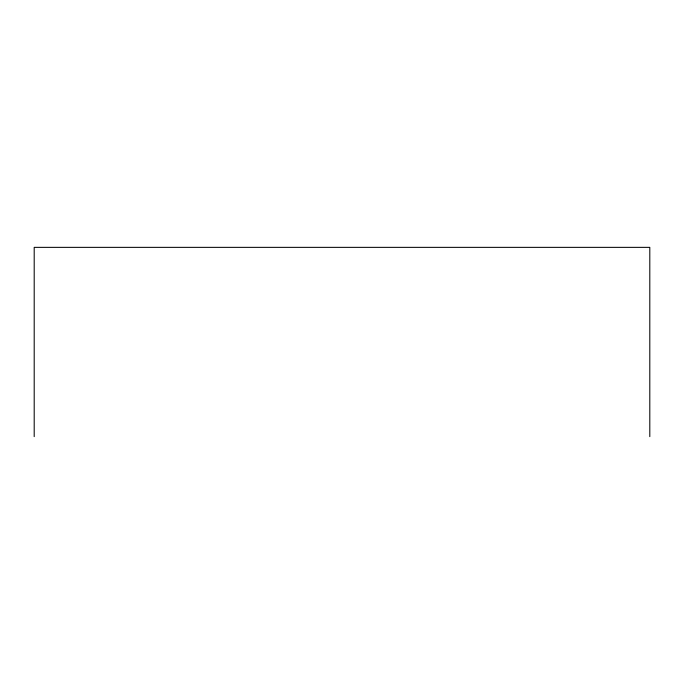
<?xml version="1.0" encoding="UTF-8"?>
<svg xmlns="http://www.w3.org/2000/svg" width="684" height="684" viewBox="0 0 684 684"><rect width="100%" height="100%" fill="white"/><g stroke="black" fill="none" stroke-linecap="round" stroke-linejoin="round"><path stroke-width="1.03" d="M649.8 436.64L649.8 247.36L34.2 247.36L34.2 436.64"/></g></svg>
